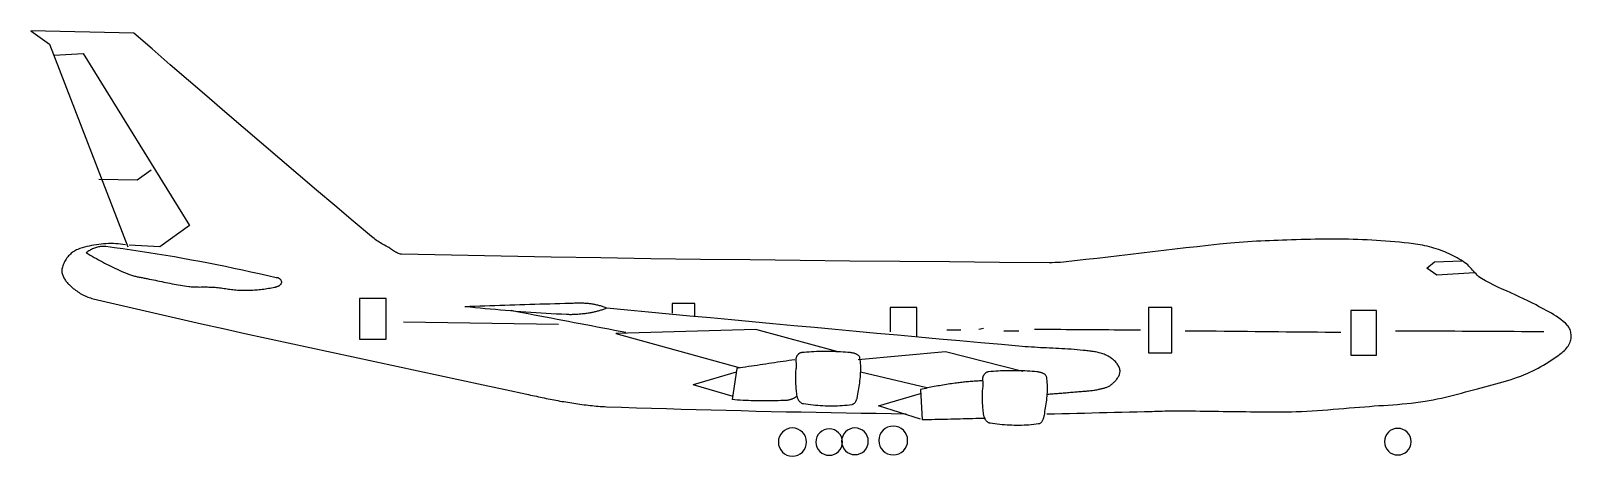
# Model space of a CAD drawing. Header units: millimetres. Extents: x 55820 to 273946, y 267258 to 385604.
# Drawn here: x 119391 to 154897, y 333963 to 343760 of the extents above; entities that cross this region are included whole.
import ezdxf

# ---------------------------------------------------------------- set-up
doc = ezdxf.new("R2010")
doc.units = ezdxf.units.MM

# ---------------------------------------------------------------- blocks, each defined once
blk = doc.blocks.new('A$C197F600B')
at = {"linetype": 'Continuous'}
for p, q in [((65419, 18757), (66256, 19485)), ((66256, 19485), (71012, 19593)), ((71012, 19593), (70148, 18980)), ((68598, 18548), (63698, 10621)), ((64582, 18031), (65419, 18757)), ((70148, 18980), (66544, 9648)), ((69931, 18476), (68598, 18548)), ((63743, 17305), (64582, 18031)), ((62903, 16581), (63743, 17305)), ((62062, 15858), (62903, 16581)), ((61221, 15136), (62062, 15858)), ((60378, 14415), (61221, 15136)), ((59535, 13695), (60378, 14415)), ((58690, 12976), (59535, 13695)), ((57845, 12258), (58690, 12976)), ((65464, 13179), (66112, 12711)), ((56998, 11542), (57845, 12258)), ((66112, 12711), (67878, 12747)), ((56151, 10827), (56998, 11542)), ((55303, 10112), (56151, 10827)), ((8981, 9937), (9195, 9949)), ((9195, 9949), (9409, 9960)), ((9409, 9960), (9622, 9969)), ((9622, 9969), (9836, 9978)), ((9836, 9978), (10050, 9985)), ((10050, 9985), (10264, 9991)), ((10264, 9991), (10483, 9995)), ((10483, 9995), (10702, 9998)), ((10702, 9998), (10921, 10000)), ((10921, 10000), (11140, 9999)), ((11140, 9999), (11359, 9998)), ((11359, 9998), (11578, 9995)), ((11578, 9995), (11797, 9992)), ((11797, 9992), (12016, 9987)), ((12016, 9987), (12235, 9981)), ((12235, 9981), (12453, 9975)), ((12453, 9975), (12672, 9969)), ((12672, 9969), (12891, 9962)), ((12891, 9962), (13110, 9955)), ((13110, 9955), (13310, 9948)), ((13310, 9948), (13510, 9941)), ((55071, 9940), (55131, 9981)), ((55131, 9981), (55189, 10023)), ((55189, 10023), (55247, 10067)), ((55247, 10067), (55303, 10112)), ((63698, 10621), (65067, 9648)), ((5441, 9231), (5535, 9279)), ((5535, 9279), (5631, 9324)), ((5631, 9324), (5727, 9368)), ((5727, 9368), (5824, 9409)), ((5824, 9409), (5922, 9449)), ((5922, 9449), (6021, 9487)), ((6021, 9487), (6120, 9522)), ((6120, 9522), (6222, 9556)), ((6222, 9556), (6325, 9588)), ((6325, 9588), (6429, 9617)), ((6429, 9617), (6533, 9645)), ((6533, 9645), (6638, 9670)), ((6638, 9670), (6743, 9693)), ((6743, 9693), (6849, 9715)), ((6849, 9715), (6955, 9734)), ((6955, 9734), (7062, 9752)), ((7062, 9752), (7169, 9769)), ((7169, 9769), (7275, 9784)), ((7275, 9784), (7382, 9798)), ((7382, 9798), (7489, 9810)), ((7489, 9810), (7702, 9834)), ((7702, 9834), (7915, 9855)), ((7915, 9855), (8128, 9875)), ((8128, 9875), (8341, 9893)), ((8341, 9893), (8554, 9909)), ((8554, 9909), (8768, 9924)), ((8768, 9924), (8981, 9937)), ((13510, 9941), (13710, 9934)), ((13710, 9934), (13909, 9926)), ((13909, 9926), (14109, 9917)), ((14109, 9917), (14309, 9908)), ((14309, 9908), (14509, 9898)), ((14509, 9898), (14708, 9887)), ((14708, 9887), (14908, 9874)), ((14908, 9874), (15107, 9861)), ((15107, 9861), (15306, 9846)), ((15306, 9846), (15505, 9829)), ((15505, 9829), (15704, 9810)), ((15704, 9810), (16218, 9759)), ((16218, 9759), (16731, 9705)), ((16731, 9705), (17244, 9649)), ((17244, 9649), (17757, 9591)), ((17757, 9591), (18269, 9532)), ((18269, 9532), (18782, 9471)), ((18782, 9471), (19294, 9410)), ((19294, 9410), (19807, 9349)), ((19807, 9349), (20319, 9288)), ((20319, 9288), (20832, 9228)), ((49324, 9210), (51620, 9256)), ((51620, 9256), (53916, 9306)), ((53916, 9306), (53966, 9310)), ((53966, 9310), (54015, 9320)), ((54015, 9320), (54063, 9335)), ((54063, 9335), (54110, 9354)), ((54110, 9354), (54156, 9377)), ((54156, 9377), (54202, 9403)), ((54202, 9403), (54246, 9431)), ((54246, 9431), (54291, 9461)), ((54291, 9461), (54335, 9491)), ((54335, 9491), (54378, 9522)), ((54378, 9522), (54422, 9552)), ((54422, 9552), (54466, 9581)), ((54466, 9581), (54510, 9608)), ((54510, 9608), (54573, 9644)), ((54573, 9644), (54636, 9680)), ((54636, 9680), (54699, 9716)), ((54699, 9716), (54762, 9752)), ((54762, 9752), (54825, 9788)), ((54825, 9788), (54887, 9825)), ((54887, 9825), (54949, 9862)), ((54949, 9862), (55010, 9901)), ((55010, 9901), (55071, 9940)), ((64394, 9176), (64788, 9243)), ((64788, 9243), (65182, 9308)), ((65067, 9648), (66472, 9720)), ((65182, 9308), (65577, 9372)), ((65577, 9372), (65972, 9433)), ((65972, 9433), (66367, 9492)), ((66367, 9492), (66762, 9549)), ((66653, 9738), (66762, 9754)), ((66762, 9754), (66872, 9768)), ((66762, 9549), (67158, 9604)), ((66872, 9768), (66983, 9778)), ((66983, 9778), (67094, 9785)), ((67094, 9785), (67206, 9790)), ((67158, 9604), (67553, 9657)), ((67206, 9790), (67317, 9791)), ((67317, 9791), (67429, 9790)), ((67429, 9790), (67541, 9786)), ((67541, 9786), (67653, 9779)), ((67553, 9657), (67600, 9662)), ((67600, 9662), (67648, 9665)), ((67648, 9665), (67695, 9664)), ((67653, 9779), (67765, 9770)), ((67695, 9664), (67743, 9662)), ((67743, 9662), (67791, 9657)), ((67765, 9770), (67877, 9757)), ((67791, 9657), (67839, 9650)), ((67839, 9650), (67886, 9641)), ((67877, 9757), (67988, 9742)), ((67886, 9641), (67934, 9630)), ((67934, 9630), (67981, 9616)), ((67981, 9616), (68028, 9601)), ((67988, 9742), (68099, 9724)), ((68028, 9601), (68074, 9585)), ((68074, 9585), (68120, 9566)), ((68099, 9724), (68209, 9704)), ((68120, 9566), (68165, 9546)), ((68165, 9546), (68209, 9525)), ((68270, 9260), (68177, 9206)), ((68209, 9704), (68318, 9680)), ((68209, 9525), (68253, 9502)), ((68253, 9502), (68295, 9478)), ((68362, 9314), (68270, 9260)), ((68295, 9478), (68337, 9452)), ((68318, 9680), (68427, 9654)), ((68337, 9452), (68377, 9425)), ((68454, 9369), (68362, 9314)), ((68377, 9425), (68416, 9398)), ((68416, 9398), (68454, 9369)), ((68427, 9654), (68534, 9625)), ((68534, 9625), (68641, 9594)), ((68641, 9594), (68746, 9559)), ((68746, 9559), (68850, 9522)), ((68850, 9522), (68903, 9501)), ((68903, 9501), (68954, 9476)), ((68954, 9476), (69004, 9448)), ((69004, 9448), (69052, 9417)), ((69052, 9417), (69099, 9383)), ((69099, 9383), (69144, 9347)), ((69144, 9347), (69188, 9308)), ((69188, 9308), (69230, 9267)), ((69230, 9267), (69271, 9223)), ((4494, 8512), (4547, 8574)), ((4547, 8574), (4601, 8636)), ((4601, 8636), (4655, 8696)), ((4655, 8696), (4711, 8755)), ((4711, 8755), (4769, 8810)), ((4769, 8810), (4830, 8862)), ((4830, 8862), (4895, 8910)), ((4895, 8910), (4983, 8968)), ((4983, 8968), (5072, 9024)), ((6300, 8955), (5039, 8991)), ((5072, 9024), (5163, 9079)), ((5163, 9079), (5254, 9131)), ((5254, 9131), (5347, 9182)), ((5347, 9182), (5441, 9231)), ((6192, 8342), (6661, 8667)), ((6661, 8667), (6300, 8955)), ((20832, 9228), (21344, 9168)), ((21344, 9168), (21857, 9110)), ((21857, 9110), (22370, 9054)), ((22370, 9054), (22500, 9039)), ((22500, 9039), (22630, 9024)), ((22630, 9024), (22760, 9009)), ((22760, 9009), (22890, 8994)), ((22890, 8994), (23020, 8979)), ((23020, 8979), (23151, 8964)), ((23151, 8964), (23281, 8951)), ((23281, 8951), (23411, 8939)), ((23411, 8939), (23542, 8928)), ((23542, 8928), (23672, 8920)), ((23672, 8920), (23802, 8914)), ((23802, 8914), (23933, 8910)), ((23933, 8910), (24064, 8910)), ((24064, 8910), (26360, 8928)), ((26360, 8928), (28657, 8948)), ((28657, 8948), (30953, 8968)), ((30953, 8968), (33249, 8990)), ((33249, 8990), (35546, 9013)), ((35546, 9013), (37842, 9039)), ((37842, 9039), (40139, 9067)), ((40139, 9067), (42435, 9097)), ((42435, 9097), (44731, 9131)), ((44731, 9131), (47027, 9169)), ((47027, 9169), (49324, 9210)), ((60867, 8483), (61257, 8568)), ((61257, 8568), (61648, 8651)), ((61648, 8651), (62039, 8732)), ((62039, 8732), (62430, 8811)), ((62430, 8811), (62823, 8888)), ((62823, 8888), (63215, 8963)), ((63215, 8963), (63608, 9036)), ((63608, 9036), (64001, 9107)), ((64001, 9107), (64394, 9176)), ((66839, 8525), (66741, 8481)), ((66937, 8569), (66839, 8525)), ((67034, 8614), (66937, 8569)), ((67131, 8660), (67034, 8614)), ((67228, 8706), (67131, 8660)), ((67325, 8753), (67228, 8706)), ((67421, 8800), (67325, 8753)), ((67517, 8849), (67421, 8800)), ((67612, 8898), (67517, 8849)), ((67707, 8948), (67612, 8898)), ((67802, 8998), (67707, 8948)), ((67896, 9049), (67802, 8998)), ((67990, 9101), (67896, 9049)), ((68084, 9153), (67990, 9101)), ((68177, 9206), (68084, 9153)), ((69271, 9223), (69309, 9178)), ((69309, 9178), (69346, 9131)), ((69346, 9131), (69380, 9082)), ((69380, 9082), (69413, 9032)), ((69413, 9032), (69443, 8980)), ((69443, 8980), (69470, 8928)), ((69470, 8928), (69496, 8875)), ((69496, 8875), (69519, 8821)), ((69519, 8821), (69539, 8767)), ((69539, 8767), (69556, 8712)), ((69556, 8712), (69571, 8657)), ((69571, 8657), (69579, 8617)), ((69579, 8617), (69583, 8577)), ((69584, 8536), (69581, 8495)), ((69583, 8577), (69584, 8536)), ((3375, 7790), (3569, 7883)), ((3569, 7883), (3761, 7980)), ((3761, 7980), (3951, 8082)), ((3951, 8082), (4138, 8189)), ((4138, 8189), (4205, 8233)), ((4205, 8233), (4268, 8282)), ((4268, 8282), (4328, 8335)), ((4328, 8335), (4385, 8392)), ((4385, 8392), (4440, 8451)), ((4440, 8451), (4494, 8512)), ((4463, 8450), (6192, 8342)), ((59445, 8017), (59446, 8033)), ((59446, 8000), (59445, 8017)), ((59446, 8033), (59450, 8051)), ((59451, 7981), (59446, 8000)), ((59450, 8051), (59455, 8068)), ((59457, 7963), (59451, 7981)), ((59455, 8068), (59463, 8085)), ((59466, 7947), (59457, 7963)), ((59463, 8085), (59473, 8101)), ((59476, 7931), (59466, 7947)), ((59473, 8101), (59484, 8118)), ((59488, 7916), (59476, 7931)), ((59484, 8118), (59497, 8133)), ((59502, 7902), (59488, 7916)), ((59497, 8133), (59511, 8148)), ((59517, 7888), (59502, 7902)), ((59511, 8148), (59526, 8162)), ((59533, 7876), (59517, 7888)), ((59526, 8162), (59542, 8175)), ((59550, 7864), (59533, 7876)), ((59542, 8175), (59559, 8186)), ((59569, 7854), (59550, 7864)), ((59559, 8186), (59576, 8197)), ((59588, 7843), (59569, 7854)), ((59576, 8197), (59594, 8205)), ((59608, 7834), (59588, 7843)), ((59594, 8205), (59612, 8212)), ((59628, 7826), (59608, 7834)), ((59612, 8212), (59630, 8217)), ((59648, 7818), (59628, 7826)), ((59630, 8217), (59648, 8221)), ((59648, 8221), (59665, 8221)), ((59669, 7810), (59648, 7818)), ((59665, 8221), (59682, 8220)), ((59682, 8220), (59699, 8216)), ((59699, 8216), (60087, 8307)), ((60087, 8307), (60477, 8396)), ((60477, 8396), (60867, 8483)), ((63677, 7813), (63619, 7808)), ((63734, 7820), (63677, 7813)), ((63830, 7833), (63734, 7820)), ((63926, 7847), (63830, 7833)), ((64023, 7861), (63926, 7847)), ((64118, 7877), (64023, 7861)), ((64214, 7893), (64118, 7877)), ((64310, 7910), (64214, 7893)), ((64406, 7927), (64310, 7910)), ((64501, 7945), (64406, 7927)), ((64596, 7963), (64501, 7945)), ((64692, 7982), (64596, 7963)), ((64787, 8001), (64692, 7982)), ((64882, 8021), (64787, 8001)), ((64978, 8041), (64882, 8021)), ((65073, 8061), (64978, 8041)), ((65168, 8081), (65073, 8061)), ((65263, 8101), (65168, 8081)), ((65358, 8121), (65263, 8101)), ((65453, 8141), (65358, 8121)), ((65549, 8160), (65453, 8141)), ((65644, 8180), (65549, 8160)), ((65689, 8189), (65644, 8180)), ((65735, 8198), (65689, 8189)), ((65780, 8206), (65735, 8198)), ((65826, 8215), (65780, 8206)), ((65872, 8223), (65826, 8215)), ((65918, 8231), (65872, 8223)), ((65964, 8240), (65918, 8231)), ((66010, 8248), (65964, 8240)), ((66055, 8257), (66010, 8248)), ((66101, 8266), (66055, 8257)), ((66146, 8276), (66101, 8266)), ((66192, 8286), (66146, 8276)), ((66237, 8297), (66192, 8286)), ((66282, 8308), (66237, 8297)), ((66326, 8320), (66282, 8308)), ((66371, 8334), (66326, 8320)), ((66415, 8348), (66371, 8334)), ((66458, 8363), (66415, 8348)), ((66502, 8379), (66458, 8363)), ((66544, 8396), (66502, 8379)), ((66643, 8438), (66544, 8396)), ((66741, 8481), (66643, 8438)), ((69152, 7812), (69103, 7769)), ((69200, 7856), (69152, 7812)), ((69247, 7901), (69200, 7856)), ((69276, 7930), (69247, 7901)), ((69305, 7961), (69276, 7930)), ((69334, 7994), (69305, 7961)), ((69362, 8028), (69334, 7994)), ((69390, 8062), (69362, 8028)), ((69416, 8098), (69390, 8062)), ((69441, 8135), (69416, 8098)), ((69465, 8173), (69441, 8135)), ((69487, 8212), (69465, 8173)), ((69507, 8251), (69487, 8212)), ((69525, 8291), (69507, 8251)), ((69542, 8331), (69525, 8291)), ((69556, 8372), (69542, 8331)), ((69567, 8413), (69556, 8372)), ((69576, 8454), (69567, 8413)), ((69581, 8495), (69576, 8454)), ((1807, 7065), (2000, 7161)), ((2000, 7161), (2195, 7254)), ((2195, 7254), (2391, 7345)), ((2391, 7345), (2588, 7434)), ((2588, 7434), (2785, 7522)), ((2785, 7522), (2982, 7610)), ((2982, 7610), (3179, 7699)), ((3179, 7699), (3375, 7790)), ((54636, 7270), (55861, 7270)), ((54636, 5397), (54636, 7270)), ((55861, 7270), (55861, 5397)), ((59690, 7804), (59669, 7810)), ((59711, 7798), (59690, 7804)), ((59731, 7793), (59711, 7798)), ((59751, 7788), (59731, 7793)), ((59771, 7784), (59751, 7788)), ((59842, 7770), (59771, 7784)), ((59913, 7756), (59842, 7770)), ((59984, 7744), (59913, 7756)), ((60056, 7732), (59984, 7744)), ((60127, 7720), (60056, 7732)), ((60199, 7710), (60127, 7720)), ((60271, 7700), (60199, 7710)), ((60343, 7691), (60271, 7700)), ((60415, 7683), (60343, 7691)), ((60488, 7675), (60415, 7683)), ((60560, 7669), (60488, 7675)), ((60632, 7663), (60560, 7669)), ((60705, 7657), (60632, 7663)), ((60777, 7653), (60705, 7657)), ((60850, 7649), (60777, 7653)), ((60922, 7645), (60850, 7649)), ((60994, 7643), (60922, 7645)), ((61067, 7641), (60994, 7643)), ((61139, 7640), (61067, 7641)), ((61212, 7640), (61139, 7640)), ((61281, 7640), (61212, 7640)), ((61349, 7643), (61281, 7640)), ((61418, 7646), (61349, 7643)), ((61487, 7651), (61418, 7646)), ((61555, 7658), (61487, 7651)), ((61623, 7665), (61555, 7658)), ((61692, 7672), (61623, 7665)), ((61760, 7681), (61692, 7672)), ((61829, 7690), (61760, 7681)), ((61897, 7699), (61829, 7690)), ((61965, 7709), (61897, 7699)), ((62034, 7719), (61965, 7709)), ((62102, 7729), (62034, 7719)), ((62170, 7738), (62102, 7729)), ((62239, 7747), (62170, 7738)), ((62307, 7756), (62239, 7747)), ((62375, 7764), (62307, 7756)), ((62444, 7772), (62375, 7764)), ((62512, 7778), (62444, 7772)), ((62581, 7784), (62512, 7778)), ((62639, 7787), (62581, 7784)), ((62696, 7790), (62639, 7787)), ((62754, 7792), (62696, 7790)), ((62812, 7793), (62754, 7792)), ((62869, 7794), (62812, 7793)), ((62927, 7794), (62869, 7794)), ((62985, 7794), (62927, 7794)), ((63043, 7794), (62985, 7794)), ((63101, 7794), (63043, 7794)), ((63158, 7794), (63101, 7794)), ((63216, 7793), (63158, 7794)), ((63274, 7794), (63216, 7793)), ((63332, 7794), (63274, 7794)), ((63389, 7795), (63332, 7794)), ((63447, 7797), (63389, 7795)), ((63505, 7800), (63447, 7797)), ((63562, 7803), (63505, 7800)), ((63619, 7808), (63562, 7803)), ((68130, 7252), (67135, 7016)), ((68192, 7268), (68130, 7252)), ((68255, 7287), (68192, 7268)), ((68316, 7307), (68255, 7287)), ((68377, 7329), (68316, 7307)), ((68438, 7354), (68377, 7329)), ((68498, 7380), (68438, 7354)), ((68557, 7408), (68498, 7380)), ((68615, 7437), (68557, 7408)), ((68673, 7469), (68615, 7437)), ((68730, 7501), (68673, 7469)), ((68786, 7536), (68730, 7501)), ((68841, 7572), (68786, 7536)), ((68895, 7609), (68841, 7572)), ((68949, 7647), (68895, 7609)), ((69001, 7687), (68949, 7647)), ((69052, 7728), (69001, 7687)), ((69103, 7769), (69052, 7728)), ((577, 6368), (686, 6442)), ((686, 6442), (799, 6513)), ((799, 6513), (913, 6582)), ((913, 6582), (1029, 6648)), ((1029, 6648), (1146, 6713)), ((1146, 6713), (1264, 6776)), ((1264, 6776), (1382, 6839)), ((1382, 6839), (1500, 6901)), ((1500, 6901), (1616, 6964)), ((1616, 6964), (1807, 7065)), ((8967, 6703), (10156, 6703)), ((8967, 4649), (8967, 6703)), ((10156, 6703), (10156, 4649)), ((18407, 6847), (19488, 6847)), ((18407, 4757), (18407, 6847)), ((19488, 6847), (19488, 4757)), ((30171, 5514), (30171, 6847)), ((30171, 6847), (31396, 6847)), ((31396, 6847), (31396, 5730)), ((39671, 6366), (40628, 6456)), ((40404, 6415), (40404, 7027)), ((40404, 7027), (41449, 7027)), ((40628, 6456), (41586, 6546)), ((41449, 7027), (41449, 6595)), ((41586, 6546), (42543, 6637)), ((42543, 6637), (43500, 6728)), ((43500, 6728), (44457, 6820)), ((44457, 6820), (44498, 6836)), ((44457, 6820), (44496, 6804)), ((44496, 6804), (44536, 6789)), ((44498, 6836), (44539, 6851)), ((44536, 6789), (44575, 6775)), ((44539, 6851), (44580, 6865)), ((44575, 6775), (44615, 6760)), ((44580, 6865), (44622, 6879)), ((44615, 6760), (44655, 6747)), ((44622, 6879), (44663, 6893)), ((44655, 6747), (44695, 6733)), ((44663, 6893), (44705, 6905)), ((44695, 6733), (44735, 6721)), ((44705, 6905), (44747, 6918)), ((44735, 6721), (44775, 6708)), ((44747, 6918), (44789, 6930)), ((44775, 6708), (44816, 6696)), ((44789, 6930), (44831, 6941)), ((44816, 6696), (44856, 6685)), ((44831, 6941), (44874, 6952)), ((44856, 6685), (44897, 6674)), ((44874, 6952), (44916, 6962)), ((44897, 6674), (44938, 6663)), ((44916, 6962), (44959, 6971)), ((44938, 6663), (44979, 6653)), ((44959, 6971), (45002, 6980)), ((44979, 6653), (45020, 6643)), ((45002, 6980), (45045, 6989)), ((45020, 6643), (45061, 6634)), ((45045, 6989), (45088, 6996)), ((45061, 6634), (45102, 6625)), ((45088, 6996), (45131, 7004)), ((45102, 6625), (45144, 6617)), ((45131, 7004), (45174, 7010)), ((45144, 6617), (45185, 6609)), ((45174, 7010), (45217, 7017)), ((45185, 6609), (45227, 6602)), ((45217, 7017), (45261, 7022)), ((45227, 6602), (45268, 6595)), ((45261, 7022), (45304, 7027)), ((45268, 6595), (45320, 6587)), ((45304, 7027), (45358, 7032)), ((45320, 6587), (45372, 6579)), ((45358, 7032), (45412, 7037)), ((45372, 6579), (45424, 6571)), ((45412, 7037), (45466, 7040)), ((45424, 6571), (45476, 6564)), ((45466, 7040), (45519, 7043)), ((45476, 6564), (45528, 6558)), ((45519, 7043), (45573, 7045)), ((45528, 6558), (45580, 6551)), ((45573, 7045), (45627, 7046)), ((45580, 6551), (45632, 6546)), ((45627, 7046), (45682, 7046)), ((45632, 6546), (45684, 6540)), ((45682, 7046), (45736, 7046)), ((45684, 6540), (45737, 6536)), ((45736, 7046), (45790, 7046)), ((45737, 6536), (45789, 6531)), ((45789, 6531), (45841, 6528)), ((45790, 7046), (45844, 7045)), ((45841, 6528), (45894, 6525)), ((45844, 7045), (45898, 7044)), ((45894, 6525), (45946, 6522)), ((45898, 7044), (45952, 7042)), ((45946, 6522), (45999, 6520)), ((45952, 7042), (46006, 7040)), ((45999, 6520), (46051, 6519)), ((46006, 7040), (46060, 7038)), ((46051, 6519), (46103, 6518)), ((46060, 7038), (46115, 7036)), ((46103, 6518), (46156, 6518)), ((46115, 7036), (46169, 7034)), ((46156, 6518), (46208, 6519)), ((46169, 7034), (46223, 7032)), ((46208, 6519), (46261, 6520)), ((46223, 7032), (46277, 7030)), ((46261, 6520), (46313, 6523)), ((46277, 7030), (46331, 7029)), ((46313, 6523), (46548, 6535)), ((46331, 7029), (46385, 7027)), ((46385, 7027), (46616, 7021)), ((46548, 6535), (46782, 6548)), ((46616, 7021), (46846, 7015)), ((46782, 6548), (47017, 6561)), ((46846, 7015), (47077, 7009)), ((47017, 6561), (47251, 6575)), ((47017, 6350), (47282, 6400)), ((47077, 7009), (47308, 7003)), ((47251, 6575), (47486, 6589)), ((47282, 6400), (47547, 6451)), ((47308, 7003), (47538, 6996)), ((47486, 6589), (47720, 6605)), ((47538, 6996), (47769, 6990)), ((47547, 6451), (47812, 6501)), ((47720, 6605), (47954, 6621)), ((47769, 6990), (47999, 6983)), ((47812, 6501), (48077, 6551)), ((47954, 6621), (48189, 6637)), ((47999, 6983), (48230, 6976)), ((48077, 6551), (48342, 6602)), ((48189, 6637), (48423, 6654)), ((48230, 6976), (48461, 6969)), ((48342, 6602), (48606, 6652)), ((48423, 6654), (48657, 6672)), ((48461, 6969), (48691, 6962)), ((48606, 6652), (48871, 6703)), ((48657, 6672), (48892, 6690)), ((48691, 6962), (48922, 6955)), ((48892, 6690), (49126, 6709)), ((48922, 6955), (49152, 6947)), ((49126, 6709), (49360, 6729)), ((49152, 6947), (49383, 6940)), ((49360, 6729), (49594, 6749)), ((49383, 6940), (49614, 6932)), ((49594, 6749), (49828, 6770)), ((49614, 6932), (49844, 6924)), ((49828, 6770), (50062, 6791)), ((49844, 6924), (50075, 6916)), ((50062, 6791), (50296, 6813)), ((50075, 6916), (50305, 6908)), ((50296, 6813), (50530, 6836)), ((50305, 6908), (50536, 6900)), ((50530, 6836), (50763, 6859)), ((50536, 6900), (50766, 6891)), ((50763, 6859), (50997, 6883)), ((50766, 6891), (50997, 6883)), ((65142, 6553), (64145, 6326)), ((66139, 6783), (65142, 6553)), ((67135, 7016), (66139, 6783)), ((9, 5659), (20, 5718)), ((20, 5718), (35, 5776)), ((35, 5776), (54, 5832)), ((54, 5832), (78, 5886)), ((78, 5886), (106, 5937)), ((106, 5937), (138, 5984)), ((138, 5984), (175, 6027)), ((175, 6027), (269, 6120)), ((269, 6120), (368, 6207)), ((368, 6207), (470, 6290)), ((470, 6290), (577, 6368)), ((1256, 5730), (1598, 5732)), ((1598, 5732), (1941, 5734)), ((1941, 5734), (2283, 5735)), ((2283, 5735), (2625, 5737)), ((2625, 5737), (2967, 5739)), ((2967, 5739), (3310, 5741)), ((3310, 5741), (3652, 5743)), ((3652, 5743), (3994, 5744)), ((3994, 5744), (4337, 5746)), ((4337, 5746), (4679, 5748)), ((4679, 5748), (5021, 5750)), ((5021, 5750), (5363, 5752)), ((5363, 5752), (5706, 5753)), ((5706, 5753), (6048, 5755)), ((6048, 5755), (6390, 5757)), ((6390, 5757), (6733, 5759)), ((6733, 5759), (7075, 5761)), ((7075, 5761), (7417, 5762)), ((7417, 5762), (7760, 5764)), ((7760, 5764), (8102, 5766)), ((10624, 5694), (10983, 5698)), ((10983, 5698), (11341, 5701)), ((11341, 5701), (11700, 5705)), ((11700, 5705), (12058, 5708)), ((12058, 5708), (12417, 5712)), ((12417, 5712), (12775, 5716)), ((12775, 5716), (13134, 5719)), ((13134, 5719), (13492, 5723)), ((13492, 5723), (13851, 5726)), ((13851, 5726), (14209, 5730)), ((14209, 5730), (14568, 5734)), ((14568, 5734), (14926, 5737)), ((14926, 5737), (15285, 5741)), ((15285, 5741), (15643, 5744)), ((15643, 5744), (16002, 5748)), ((16002, 5748), (16360, 5752)), ((16360, 5752), (16719, 5755)), ((16719, 5755), (17077, 5759)), ((17077, 5759), (17436, 5762)), ((17436, 5762), (17794, 5766)), ((19848, 5802), (20093, 5804)), ((20093, 5804), (20338, 5806)), ((20338, 5806), (20583, 5807)), ((20583, 5807), (20828, 5809)), ((20828, 5809), (21073, 5811)), ((21073, 5811), (21318, 5813)), ((21318, 5813), (21563, 5815)), ((21563, 5815), (21808, 5816)), ((21808, 5816), (22053, 5818)), ((22053, 5818), (22298, 5820)), ((22298, 5820), (22543, 5822)), ((22543, 5822), (22788, 5824)), ((22788, 5824), (23033, 5825)), ((23033, 5825), (23278, 5827)), ((23278, 5827), (23523, 5829)), ((23523, 5829), (23768, 5831)), ((23768, 5831), (24013, 5833)), ((24013, 5833), (24258, 5834)), ((24258, 5834), (24503, 5836)), ((24503, 5836), (24748, 5838)), ((25469, 5766), (26154, 5766)), ((27090, 5874), (27307, 5838)), ((28135, 5802), (28784, 5802)), ((32011, 5657), (32969, 5744)), ((32969, 5744), (33926, 5832)), ((33846, 4820), (37593, 5829)), ((33926, 5832), (34884, 5920)), ((34884, 5920), (35841, 6009)), ((35841, 6009), (36799, 6097)), ((36799, 6097), (37756, 6186)), ((37593, 5829), (44043, 5649)), ((37756, 6186), (38714, 6276)), ((38714, 6276), (39671, 6366)), ((43575, 5694), (43839, 5744)), ((43839, 5744), (44104, 5795)), ((44104, 5795), (44369, 5845)), ((44369, 5845), (44634, 5896)), ((44634, 5896), (44899, 5946)), ((44899, 5946), (45164, 5997)), ((45164, 5997), (45428, 6047)), ((45428, 6047), (45693, 6097)), ((45693, 6097), (45958, 6148)), ((45958, 6148), (46223, 6198)), ((46223, 6198), (46488, 6249)), ((46488, 6249), (46753, 6299)), ((46691, 6072), (53825, 6180)), ((46753, 6299), (47017, 6350)), ((62149, 5878), (61150, 5658)), ((63147, 6101), (62149, 5878)), ((64145, 6326), (63147, 6101)), ((0, 5539), (2, 5599)), ((2, 5479), (0, 5539)), ((2, 5599), (9, 5659)), ((7, 5420), (2, 5479)), ((17, 5362), (7, 5420)), ((31, 5307), (17, 5362)), ((52, 5245), (31, 5307)), ((78, 5186), (52, 5245)), ((108, 5129), (78, 5186)), ((143, 5073), (108, 5129)), ((181, 5020), (143, 5073)), ((223, 4968), (181, 5020)), ((23760, 4965), (23901, 4972)), ((23901, 4972), (24042, 4978)), ((24042, 4978), (24182, 4985)), ((24182, 4985), (24323, 4991)), ((24323, 4991), (24464, 4998)), ((24464, 4998), (24604, 5006)), ((24604, 5006), (24745, 5014)), ((24745, 5014), (24886, 5022)), ((24886, 5022), (25026, 5032)), ((25026, 5032), (25166, 5043)), ((25166, 5043), (25307, 5054)), ((25307, 5054), (26265, 5139)), ((26265, 5139), (27222, 5225)), ((27222, 5225), (28180, 5310)), ((28180, 5310), (29138, 5397)), ((29138, 5397), (30096, 5483)), ((30096, 5483), (31053, 5570)), ((31053, 5570), (32011, 5657)), ((44043, 5649), (38314, 4064)), ((55861, 5397), (54636, 5397)), ((58151, 5005), (57151, 4790)), ((59151, 5221), (58151, 5005)), ((60151, 5439), (59151, 5221)), ((61150, 5658), (60151, 5439)), ((268, 4918), (223, 4968)), ((315, 4871), (268, 4918)), ((364, 4825), (315, 4871)), ((415, 4780), (364, 4825)), ((466, 4738), (415, 4780)), ((519, 4697), (466, 4738)), ((571, 4658), (519, 4697)), ((685, 4576), (571, 4658)), ((801, 4496), (685, 4576)), ((918, 4418), (801, 4496)), ((1036, 4342), (918, 4418)), ((1156, 4268), (1036, 4342)), ((1277, 4196), (1156, 4268)), ((10156, 4649), (8967, 4649)), ((19488, 4757), (18407, 4757)), ((20925, 4250), (20953, 4286)), ((20953, 4286), (20982, 4320)), ((20982, 4320), (21013, 4354)), ((21013, 4354), (21046, 4386)), ((21046, 4386), (21080, 4417)), ((21080, 4417), (21115, 4447)), ((21115, 4447), (21151, 4476)), ((21151, 4476), (21188, 4503)), ((21188, 4503), (21226, 4530)), ((21226, 4530), (21264, 4555)), ((21264, 4555), (21302, 4579)), ((21302, 4579), (21341, 4601)), ((21341, 4601), (21379, 4622)), ((21379, 4622), (21430, 4648)), ((21430, 4648), (21482, 4671)), ((21482, 4671), (21535, 4693)), ((21535, 4693), (21589, 4713)), ((21589, 4713), (21643, 4731)), ((21643, 4731), (21698, 4748)), ((21698, 4748), (21753, 4763)), ((21753, 4763), (21809, 4776)), ((21809, 4776), (21865, 4789)), ((21865, 4789), (21922, 4800)), ((21922, 4800), (21979, 4810)), ((21979, 4810), (22036, 4819)), ((22036, 4819), (22094, 4827)), ((22094, 4827), (22151, 4835)), ((22151, 4835), (22209, 4842)), ((22209, 4842), (22267, 4849)), ((22267, 4849), (22324, 4856)), ((22324, 4856), (22382, 4862)), ((22382, 4862), (22439, 4868)), ((22439, 4868), (22496, 4874)), ((22496, 4874), (22636, 4889)), ((22636, 4889), (22777, 4902)), ((22777, 4902), (22917, 4914)), ((22917, 4914), (23057, 4924)), ((23057, 4924), (23198, 4934)), ((23198, 4934), (23338, 4943)), ((23338, 4943), (23479, 4951)), ((23479, 4951), (23619, 4958)), ((23619, 4958), (23760, 4965)), ((25271, 3901), (28838, 4802)), ((28838, 4802), (32873, 4442)), ((32772, 4269), (32767, 4181)), ((32779, 4357), (32772, 4269)), ((32789, 4444), (32779, 4357)), ((32801, 4532), (32789, 4444)), ((32807, 4556), (32801, 4532)), ((32815, 4579), (32807, 4556)), ((32827, 4600), (32815, 4579)), ((32840, 4620), (32827, 4600)), ((32857, 4639), (32840, 4620)), ((32875, 4656), (32857, 4639)), ((32895, 4672), (32875, 4656)), ((32917, 4687), (32895, 4672)), ((32940, 4701), (32917, 4687)), ((32965, 4714), (32940, 4701)), ((32991, 4726), (32965, 4714)), ((33017, 4736), (32991, 4726)), ((33044, 4745), (33017, 4736)), ((33072, 4754), (33044, 4745)), ((33100, 4761), (33072, 4754)), ((33127, 4768), (33100, 4761)), ((33155, 4773), (33127, 4768)), ((33182, 4778), (33155, 4773)), ((33208, 4781), (33182, 4778)), ((33234, 4784), (33208, 4781)), ((33345, 4794), (33234, 4784)), ((33456, 4803), (33345, 4794)), ((33568, 4811), (33456, 4803)), ((33680, 4818), (33568, 4811)), ((33791, 4824), (33680, 4818)), ((33903, 4829), (33791, 4824)), ((34015, 4833), (33903, 4829)), ((34127, 4836), (34015, 4833)), ((34239, 4838), (34127, 4836)), ((34351, 4839), (34239, 4838)), ((34463, 4838), (34351, 4839)), ((34575, 4837), (34463, 4838)), ((34687, 4834), (34575, 4837)), ((34798, 4831), (34687, 4834)), ((34910, 4826), (34798, 4831)), ((35022, 4820), (34910, 4826)), ((35134, 4813), (35022, 4820)), ((35245, 4804), (35134, 4813)), ((35356, 4795), (35245, 4804)), ((35468, 4784), (35356, 4795)), ((35485, 4782), (35468, 4784)), ((35503, 4777), (35485, 4782)), ((35520, 4772), (35503, 4777)), ((35537, 4764), (35520, 4772)), ((35553, 4756), (35537, 4764)), ((35569, 4746), (35553, 4756)), ((35585, 4735), (35569, 4746)), ((35600, 4723), (35585, 4735)), ((35614, 4711), (35600, 4723)), ((35628, 4697), (35614, 4711)), ((35641, 4682), (35628, 4697)), ((35653, 4667), (35641, 4682)), ((35665, 4651), (35653, 4667)), ((35676, 4635), (35665, 4651)), ((35685, 4618), (35676, 4635)), ((35694, 4601), (35685, 4618)), ((35702, 4584), (35694, 4601)), ((35709, 4567), (35702, 4584)), ((35715, 4549), (35709, 4567)), ((35711, 4240), (35713, 4262)), ((35713, 4262), (35716, 4284)), ((35720, 4532), (35715, 4549)), ((35716, 4284), (35718, 4305)), ((35718, 4305), (35721, 4325)), ((35725, 4508), (35720, 4532)), ((35721, 4325), (35724, 4344)), ((35724, 4344), (35726, 4364)), ((35728, 4485), (35725, 4508)), ((35726, 4364), (35729, 4383)), ((35731, 4463), (35728, 4485)), ((35729, 4383), (35730, 4402)), ((35730, 4402), (35731, 4422)), ((35731, 4442), (35731, 4463)), ((35731, 4422), (35731, 4442)), ((35792, 4442), (35925, 4422)), ((35925, 4422), (36058, 4402)), ((36058, 4402), (36192, 4382)), ((36192, 4382), (36325, 4363)), ((36325, 4363), (36458, 4343)), ((36458, 4343), (36592, 4323)), ((36592, 4323), (36725, 4303)), ((36725, 4303), (36858, 4283)), ((36858, 4283), (36992, 4263)), ((36992, 4263), (37125, 4244)), ((55151, 4362), (54151, 4148)), ((56151, 4576), (55151, 4362)), ((57151, 4790), (56151, 4576)), ((1399, 4126), (1277, 4196)), ((1522, 4058), (1399, 4126)), ((1647, 3993), (1522, 4058)), ((1773, 3930), (1647, 3993)), ((1900, 3870), (1773, 3930)), ((2028, 3812), (1900, 3870)), ((2157, 3757), (2028, 3812)), ((2318, 3693), (2157, 3757)), ((2481, 3633), (2318, 3693)), ((2644, 3576), (2481, 3633)), ((2809, 3522), (2644, 3576)), ((20798, 3900), (20799, 3937)), ((20801, 3864), (20798, 3900)), ((20799, 3937), (20803, 3973)), ((20807, 3828), (20801, 3864)), ((20803, 3973), (20812, 4016)), ((20816, 3792), (20807, 3828)), ((20812, 4016), (20824, 4057)), ((20828, 3757), (20816, 3792)), ((20824, 4057), (20839, 4098)), ((20842, 3722), (20828, 3757)), ((20839, 4098), (20857, 4137)), ((20859, 3687), (20842, 3722)), ((20857, 4137), (20877, 4176)), ((20878, 3653), (20859, 3687)), ((20877, 4176), (20900, 4214)), ((20899, 3619), (20878, 3653)), ((20921, 3586), (20899, 3619)), ((20900, 4214), (20925, 4250)), ((20945, 3554), (20921, 3586)), ((20970, 3522), (20945, 3554)), ((24181, 3559), (24172, 3471)), ((24194, 3646), (24181, 3559)), ((24199, 3670), (24194, 3646)), ((24208, 3693), (24199, 3670)), ((24219, 3714), (24208, 3693)), ((24233, 3734), (24219, 3714)), ((24249, 3753), (24233, 3734)), ((24268, 3771), (24249, 3753)), ((24288, 3787), (24268, 3771)), ((24310, 3802), (24288, 3787)), ((24333, 3816), (24310, 3802)), ((24358, 3828), (24333, 3816)), ((24383, 3840), (24358, 3828)), ((24410, 3850), (24383, 3840)), ((24437, 3860), (24410, 3850)), ((24465, 3868), (24437, 3860)), ((24492, 3876), (24465, 3868)), ((24520, 3882), (24492, 3876)), ((24548, 3888), (24520, 3882)), ((24575, 3892), (24548, 3888)), ((24601, 3896), (24575, 3892)), ((24626, 3899), (24601, 3896)), ((24738, 3909), (24626, 3899)), ((24849, 3918), (24738, 3909)), ((24961, 3926), (24849, 3918)), ((25072, 3933), (24961, 3926)), ((25184, 3939), (25072, 3933)), ((25296, 3944), (25184, 3939)), ((25408, 3948), (25296, 3944)), ((25520, 3951), (25408, 3948)), ((25631, 3952), (25520, 3951)), ((25743, 3953), (25631, 3952)), ((25855, 3953), (25743, 3953)), ((25967, 3951), (25855, 3953)), ((26079, 3949), (25967, 3951)), ((26191, 3945), (26079, 3949)), ((26303, 3940), (26191, 3945)), ((26415, 3934), (26303, 3940)), ((26526, 3927), (26415, 3934)), ((26638, 3919), (26526, 3927)), ((26749, 3909), (26638, 3919)), ((26860, 3899), (26749, 3909)), ((26878, 3896), (26860, 3899)), ((26895, 3892), (26878, 3896)), ((26912, 3886), (26895, 3892)), ((26929, 3879), (26912, 3886)), ((26946, 3870), (26929, 3879)), ((26962, 3861), (26946, 3870)), ((26977, 3850), (26962, 3861)), ((26992, 3838), (26977, 3850)), ((27007, 3825), (26992, 3838)), ((27020, 3811), (27007, 3825)), ((27033, 3797), (27020, 3811)), ((27046, 3782), (27033, 3797)), ((27057, 3766), (27046, 3782)), ((27068, 3750), (27057, 3766)), ((27078, 3733), (27068, 3750)), ((27087, 3716), (27078, 3733)), ((27095, 3699), (27087, 3716)), ((27102, 3681), (27095, 3699)), ((27108, 3664), (27102, 3681)), ((27112, 3646), (27108, 3664)), ((27118, 3622), (27112, 3646)), ((27121, 3599), (27118, 3622)), ((27123, 3578), (27121, 3599)), ((27124, 3557), (27123, 3578)), ((27124, 3537), (27124, 3557)), ((29703, 3145), (32765, 3865)), ((32767, 4181), (32765, 4092)), ((32765, 4092), (32765, 4004)), ((32765, 4004), (32767, 3915)), ((32767, 3915), (32771, 3826)), ((32771, 3826), (32777, 3738)), ((32777, 3738), (32784, 3649)), ((32784, 3649), (32793, 3560)), ((32793, 3560), (32802, 3471)), ((35710, 4216), (35711, 4240)), ((35710, 4191), (35710, 4216)), ((35710, 4164), (35710, 4191)), ((35712, 4136), (35710, 4164)), ((35715, 4105), (35712, 4136)), ((35720, 4073), (35715, 4105)), ((35727, 4023), (35720, 4073)), ((35733, 3970), (35727, 4023)), ((35738, 3913), (35733, 3970)), ((35742, 3854), (35738, 3913)), ((35745, 3792), (35742, 3854)), ((35747, 3728), (35745, 3792)), ((35748, 3662), (35747, 3728)), ((35747, 3526), (35748, 3594)), ((35748, 3594), (35748, 3662)), ((37125, 4244), (37258, 4224)), ((37258, 4224), (37392, 4204)), ((37392, 4204), (37525, 4184)), ((37525, 4184), (37658, 4164)), ((37658, 4164), (37792, 4145)), ((37792, 4145), (37925, 4125)), ((37925, 4125), (38058, 4105)), ((38058, 4105), (38192, 4085)), ((38192, 4085), (38325, 4065)), ((38325, 4065), (38458, 4046)), ((38458, 4046), (38674, 2604)), ((38494, 3865), (40476, 3289)), ((52150, 3720), (51150, 3506)), ((53150, 3934), (52150, 3720)), ((54151, 4148), (53150, 3934)), ((2975, 3471), (2809, 3522)), ((3142, 3422), (2975, 3471)), ((3310, 3375), (3142, 3422)), ((3478, 3329), (3310, 3375)), ((3646, 3285), (3478, 3329)), ((3814, 3241), (3646, 3285)), ((3982, 3197), (3814, 3241)), ((4151, 3153), (3982, 3197)), ((4319, 3109), (4151, 3153)), ((4503, 3059), (4319, 3109)), ((4687, 3009), (4503, 3059)), ((4872, 2959), (4687, 3009)), ((5057, 2910), (4872, 2959)), ((5241, 2861), (5057, 2910)), ((5426, 2813), (5241, 2861)), ((20996, 3491), (20970, 3522)), ((21023, 3461), (20996, 3491)), ((21051, 3432), (21023, 3461)), ((21079, 3404), (21051, 3432)), ((21107, 3376), (21079, 3404)), ((21135, 3350), (21107, 3376)), ((21163, 3325), (21135, 3350)), ((21190, 3302), (21163, 3325)), ((21217, 3282), (21190, 3302)), ((21246, 3262), (21217, 3282)), ((21275, 3244), (21246, 3262)), ((21306, 3227), (21275, 3244)), ((21337, 3212), (21306, 3227)), ((21369, 3197), (21337, 3212)), ((21401, 3184), (21369, 3197)), ((21434, 3171), (21401, 3184)), ((21467, 3159), (21434, 3171)), ((21501, 3148), (21467, 3159)), ((21535, 3138), (21501, 3148)), ((21570, 3129), (21535, 3138)), ((21604, 3120), (21570, 3129)), ((21639, 3111), (21604, 3120)), ((21674, 3103), (21639, 3111)), ((21709, 3095), (21674, 3103)), ((21743, 3088), (21709, 3095)), ((21778, 3080), (21743, 3088)), ((21812, 3073), (21778, 3080)), ((21861, 3062), (21812, 3073)), ((21911, 3053), (21861, 3062)), ((21961, 3045), (21911, 3053)), ((22011, 3037), (21961, 3045)), ((22061, 3030), (22011, 3037)), ((22112, 3024), (22061, 3030)), ((22162, 3018), (22112, 3024)), ((22213, 3013), (22162, 3018)), ((22263, 3008), (22213, 3013)), ((22314, 3003), (22263, 3008)), ((22364, 2999), (22314, 3003)), ((22415, 2995), (22364, 2999)), ((22466, 2992), (22415, 2995)), ((22517, 2988), (22466, 2992)), ((22567, 2984), (22517, 2988)), ((22618, 2981), (22567, 2984)), ((22669, 2977), (22618, 2981)), ((22719, 2973), (22669, 2977)), ((22770, 2969), (22719, 2973)), ((22821, 2965), (22770, 2969)), ((22887, 2958), (22821, 2965)), ((22954, 2952), (22887, 2958)), ((23020, 2946), (22954, 2952)), ((23087, 2941), (23020, 2946)), ((23154, 2935), (23087, 2941)), ((23220, 2929), (23154, 2935)), ((23287, 2923), (23220, 2929)), ((23354, 2918), (23287, 2923)), ((23420, 2912), (23354, 2918)), ((23487, 2907), (23420, 2912)), ((23554, 2901), (23487, 2907)), ((23620, 2896), (23554, 2901)), ((23687, 2891), (23620, 2896)), ((23754, 2886), (23687, 2891)), ((23820, 2881), (23754, 2886)), ((23887, 2876), (23820, 2881)), ((23954, 2871), (23887, 2876)), ((24020, 2866), (23954, 2871)), ((24087, 2861), (24020, 2866)), ((24154, 2856), (24087, 2861)), ((24160, 3295), (24158, 3207)), ((24158, 3207), (24158, 3118)), ((24158, 3118), (24160, 3030)), ((24165, 3383), (24160, 3295)), ((24160, 3030), (24164, 2941)), ((24164, 2941), (24169, 2852)), ((24172, 3471), (24165, 3383)), ((24169, 2852), (24177, 2763)), ((27102, 3305), (27103, 3331)), ((27103, 3279), (27102, 3305)), ((27103, 3331), (27104, 3354)), ((27105, 3250), (27103, 3279)), ((27104, 3354), (27106, 3377)), ((27108, 3220), (27105, 3250)), ((27106, 3377), (27108, 3398)), ((27108, 3398), (27111, 3419)), ((27112, 3187), (27108, 3220)), ((27111, 3419), (27114, 3439)), ((27120, 3137), (27112, 3187)), ((27114, 3439), (27116, 3459)), ((27116, 3459), (27119, 3478)), ((27119, 3478), (27121, 3497)), ((27126, 3084), (27120, 3137)), ((27121, 3497), (27123, 3517)), ((27123, 3517), (27124, 3537)), ((27131, 3028), (27126, 3084)), ((27135, 2968), (27131, 3028)), ((27137, 2907), (27135, 2968)), ((27139, 2843), (27137, 2907)), ((27140, 2777), (27139, 2843)), ((27144, 3469), (27208, 3467)), ((27208, 3467), (27271, 3464)), ((27271, 3464), (27334, 3461)), ((27334, 3461), (27397, 3458)), ((27397, 3458), (27461, 3454)), ((27461, 3454), (27524, 3451)), ((27524, 3451), (27587, 3446)), ((27587, 3446), (27650, 3442)), ((27650, 3442), (27713, 3437)), ((27713, 3437), (27776, 3432)), ((27776, 3432), (27839, 3426)), ((27839, 3426), (27902, 3420)), ((27902, 3420), (27965, 3414)), ((27965, 3414), (28028, 3407)), ((28028, 3407), (28091, 3400)), ((28091, 3400), (28154, 3393)), ((28154, 3393), (28217, 3386)), ((28217, 3386), (28280, 3378)), ((28280, 3378), (28343, 3369)), ((28343, 3369), (28405, 3361)), ((28405, 3361), (28485, 3350)), ((28485, 3350), (28565, 3338)), ((28565, 3338), (28645, 3326)), ((28645, 3326), (28724, 3314)), ((28724, 3314), (28804, 3301)), ((28804, 3301), (28883, 3288)), ((28883, 3288), (28963, 3275)), ((28963, 3275), (29042, 3261)), ((29042, 3261), (29122, 3247)), ((29122, 3247), (29201, 3233)), ((29201, 3233), (29280, 3219)), ((29280, 3219), (29360, 3204)), ((29360, 3204), (29439, 3188)), ((29439, 3188), (29518, 3173)), ((29518, 3173), (29597, 3157)), ((29597, 3157), (29676, 3141)), ((29676, 3141), (29755, 3124)), ((29755, 3124), (29833, 3107)), ((29833, 3107), (29912, 3090)), ((29912, 3090), (29991, 3073)), ((29991, 3073), (29919, 1667)), ((31937, 2316), (29991, 2893)), ((32802, 3471), (32814, 3383)), ((32814, 3383), (32826, 3294)), ((32826, 3294), (32838, 3206)), ((32838, 3206), (32852, 3117)), ((32852, 3117), (32866, 3029)), ((32866, 3029), (32880, 2941)), ((32880, 2941), (32895, 2854)), ((32895, 2854), (32909, 2766)), ((35693, 2830), (35702, 2895)), ((35702, 2895), (35710, 2963)), ((35710, 2963), (35717, 3031)), ((35717, 3031), (35724, 3101)), ((35724, 3101), (35730, 3171)), ((35730, 3171), (35735, 3242)), ((35735, 3242), (35739, 3314)), ((35739, 3314), (35743, 3385)), ((35743, 3385), (35745, 3456)), ((35745, 3456), (35747, 3526)), ((38638, 2748), (40476, 3289)), ((48151, 2856), (48061, 2837)), ((49150, 3074), (48151, 2856)), ((50150, 3290), (49150, 3074)), ((51150, 3506), (50150, 3290)), ((5612, 2766), (5426, 2813)), ((5797, 2721), (5612, 2766)), ((5983, 2678), (5797, 2721)), ((6170, 2637), (5983, 2678)), ((6357, 2599), (6170, 2637)), ((6544, 2564), (6357, 2599)), ((6733, 2532), (6544, 2564)), ((6945, 2500), (6733, 2532)), ((7157, 2472), (6945, 2500)), ((7370, 2447), (7157, 2472)), ((7583, 2425), (7370, 2447)), ((7796, 2405), (7583, 2425)), ((8010, 2387), (7796, 2405)), ((8224, 2371), (8010, 2387)), ((8438, 2356), (8224, 2371)), ((8652, 2341), (8438, 2356)), ((8866, 2327), (8652, 2341)), ((9080, 2312), (8866, 2327)), ((9293, 2296), (9080, 2312)), ((9507, 2280), (9293, 2296)), ((9751, 2260), (9507, 2280)), ((9995, 2240), (9751, 2260)), ((10238, 2220), (9995, 2240)), ((10482, 2200), (10238, 2220)), ((10726, 2180), (10482, 2200)), ((10970, 2160), (10726, 2180)), ((11213, 2141), (10970, 2160)), ((11457, 2124), (11213, 2141)), ((24177, 2763), (24185, 2675)), ((24185, 2675), (24195, 2586)), ((24195, 2586), (24206, 2497)), ((24206, 2497), (24218, 2409)), ((24218, 2409), (24231, 2320)), ((24231, 2320), (24245, 2232)), ((24245, 2232), (24259, 2144)), ((24259, 2144), (24273, 2056)), ((27103, 2077), (27110, 2146)), ((27110, 2146), (27116, 2215)), ((27116, 2215), (27122, 2286)), ((27122, 2286), (27127, 2357)), ((27127, 2357), (27132, 2428)), ((27132, 2428), (27135, 2499)), ((27135, 2499), (27138, 2570)), ((27138, 2570), (27140, 2640)), ((27140, 2709), (27140, 2777)), ((27140, 2640), (27140, 2709)), ((29991, 1703), (31937, 2316)), ((32909, 2766), (32914, 2743)), ((32914, 2743), (32918, 2718)), ((32918, 2718), (32924, 2693)), ((32924, 2693), (32931, 2668)), ((32931, 2668), (32938, 2642)), ((32938, 2642), (32946, 2617)), ((32946, 2617), (32955, 2592)), ((32955, 2592), (32965, 2567)), ((32965, 2567), (32975, 2542)), ((32975, 2542), (32987, 2519)), ((32987, 2519), (33000, 2496)), ((33000, 2496), (33013, 2475)), ((33013, 2475), (33028, 2455)), ((33028, 2455), (33044, 2436)), ((33044, 2436), (33060, 2420)), ((33060, 2420), (33078, 2405)), ((33078, 2405), (33097, 2393)), ((33097, 2393), (33118, 2382)), ((33118, 2382), (33139, 2375)), ((33139, 2375), (33162, 2370)), ((33162, 2370), (33272, 2355)), ((33272, 2355), (33383, 2342)), ((33383, 2342), (33495, 2331)), ((33495, 2331), (33606, 2322)), ((33606, 2322), (33718, 2314)), ((33718, 2314), (33830, 2309)), ((33830, 2309), (33942, 2305)), ((33942, 2305), (34054, 2303)), ((34054, 2303), (34167, 2303)), ((34167, 2303), (34279, 2305)), ((34279, 2305), (34391, 2308)), ((34391, 2308), (34504, 2313)), ((34504, 2313), (34616, 2319)), ((34616, 2319), (34728, 2327)), ((34728, 2327), (34840, 2337)), ((34840, 2337), (34951, 2348)), ((34951, 2348), (35063, 2360)), ((35063, 2360), (35174, 2374)), ((35174, 2374), (35285, 2389)), ((35285, 2389), (35396, 2406)), ((35396, 2406), (35418, 2411)), ((35418, 2411), (35440, 2418)), ((35440, 2418), (35461, 2427)), ((35461, 2427), (35482, 2438)), ((35482, 2438), (35501, 2451)), ((35501, 2451), (35520, 2466)), ((35520, 2466), (35538, 2482)), ((35538, 2482), (35556, 2499)), ((35556, 2499), (35572, 2518)), ((35572, 2518), (35588, 2538)), ((35588, 2538), (35602, 2559)), ((35602, 2559), (35616, 2581)), ((35616, 2581), (35628, 2603)), ((35628, 2603), (35640, 2626)), ((35640, 2626), (35650, 2649)), ((35650, 2649), (35659, 2673)), ((35659, 2673), (35667, 2696)), ((35667, 2696), (35674, 2720)), ((35674, 2720), (35680, 2743)), ((35680, 2743), (35684, 2766)), ((35684, 2766), (35693, 2830)), ((35720, 2748), (35740, 2733)), ((35740, 2733), (35760, 2718)), ((35760, 2718), (35781, 2703)), ((35781, 2703), (35802, 2690)), ((35802, 2690), (35824, 2677)), ((35824, 2677), (35846, 2664)), ((35846, 2664), (35869, 2653)), ((35869, 2653), (35892, 2642)), ((35892, 2642), (35916, 2631)), ((35916, 2631), (35940, 2622)), ((35940, 2622), (35964, 2613)), ((35964, 2613), (35988, 2605)), ((35988, 2605), (36013, 2597)), ((36013, 2597), (36038, 2591)), ((36038, 2591), (36063, 2585)), ((36063, 2585), (36088, 2580)), ((36088, 2580), (36113, 2576)), ((36113, 2576), (36138, 2572)), ((36138, 2572), (36163, 2570)), ((36163, 2570), (36188, 2568)), ((36188, 2568), (36312, 2563)), ((36312, 2563), (36437, 2558)), ((36437, 2558), (36561, 2554)), ((36561, 2554), (36685, 2550)), ((36685, 2550), (36810, 2548)), ((36810, 2548), (36934, 2546)), ((36934, 2546), (37059, 2545)), ((37059, 2545), (37183, 2545)), ((37183, 2545), (37307, 2546)), ((37307, 2546), (37432, 2547)), ((37432, 2547), (37556, 2549)), ((37556, 2549), (37681, 2552)), ((37681, 2552), (37805, 2556)), ((37805, 2556), (37929, 2560)), ((37929, 2560), (38054, 2566)), ((38054, 2566), (38178, 2572)), ((38178, 2572), (38302, 2579)), ((38302, 2579), (38426, 2587)), ((38426, 2587), (38550, 2595)), ((38550, 2595), (38674, 2604)), ((39640, 2132), (38949, 2114)), ((40331, 2151), (39640, 2132)), ((41022, 2170), (40331, 2151)), ((41712, 2191), (41022, 2170)), ((42403, 2212), (41712, 2191)), ((43094, 2234), (42403, 2212)), ((43785, 2257), (43094, 2234)), ((44475, 2280), (43785, 2257)), ((44570, 2284), (44475, 2280)), ((44664, 2289), (44570, 2284)), ((44758, 2295), (44664, 2289)), ((44852, 2301), (44758, 2295)), ((44946, 2309), (44852, 2301)), ((45040, 2318), (44946, 2309)), ((45134, 2327), (45040, 2318)), ((45227, 2337), (45134, 2327)), ((45321, 2348), (45227, 2337)), ((45415, 2360), (45321, 2348)), ((45509, 2372), (45415, 2360)), ((45602, 2384), (45509, 2372)), ((45696, 2397), (45602, 2384)), ((45789, 2411), (45696, 2397)), ((45883, 2424), (45789, 2411)), ((45976, 2438), (45883, 2424)), ((46069, 2453), (45976, 2438)), ((46163, 2467), (46069, 2453)), ((46256, 2482), (46163, 2467)), ((46349, 2496), (46256, 2482)), ((46440, 2511), (46349, 2496)), ((46530, 2526), (46440, 2511)), ((46621, 2541), (46530, 2526)), ((46711, 2558), (46621, 2541)), ((46802, 2574), (46711, 2558)), ((46892, 2591), (46802, 2574)), ((46982, 2609), (46892, 2591)), ((47072, 2626), (46982, 2609)), ((47162, 2644), (47072, 2626)), ((47252, 2663), (47162, 2644)), ((47342, 2682), (47252, 2663)), ((47432, 2701), (47342, 2682)), ((47522, 2720), (47432, 2701)), ((47612, 2739), (47522, 2720)), ((47702, 2758), (47612, 2739)), ((47792, 2778), (47702, 2758)), ((47881, 2798), (47792, 2778)), ((47971, 2817), (47881, 2798)), ((48061, 2837), (47971, 2817)), ((11701, 2107), (11457, 2124)), ((11945, 2091), (11701, 2107)), ((12189, 2077), (11945, 2091)), ((12434, 2065), (12189, 2077)), ((12678, 2055), (12434, 2065)), ((12888, 2048), (12678, 2055)), ((13099, 2043), (12888, 2048)), ((13310, 2040), (13099, 2043)), ((13520, 2038), (13310, 2040)), ((13731, 2038), (13520, 2038)), ((13941, 2039), (13731, 2038)), ((14152, 2040), (13941, 2039)), ((14363, 2043), (14152, 2040)), ((14574, 2045), (14363, 2043)), ((14784, 2048), (14574, 2045)), ((14995, 2051), (14784, 2048)), ((15206, 2053), (14995, 2051)), ((15416, 2055), (15206, 2053)), ((15627, 2057), (15416, 2055)), ((15838, 2059), (15627, 2057)), ((16048, 2062), (15838, 2059)), ((16259, 2066), (16048, 2062)), ((16469, 2069), (16259, 2066)), ((16680, 2073), (16469, 2069)), ((16891, 2077), (16680, 2073)), ((17101, 2081), (16891, 2077)), ((17312, 2084), (17101, 2081)), ((17523, 2087), (17312, 2084)), ((17733, 2089), (17523, 2087)), ((17944, 2090), (17733, 2089)), ((18155, 2091), (17944, 2090)), ((18271, 2090), (18155, 2091)), ((18387, 2089), (18271, 2090)), ((18504, 2087), (18387, 2089)), ((18620, 2085), (18504, 2087)), ((18737, 2082), (18620, 2085)), ((18853, 2079), (18737, 2082)), ((18969, 2076), (18853, 2079)), ((19086, 2072), (18969, 2076)), ((19202, 2068), (19086, 2072)), ((19319, 2065), (19202, 2068)), ((19435, 2061), (19319, 2065)), ((19551, 2058), (19435, 2061)), ((19668, 2055), (19551, 2058)), ((20014, 2046), (19668, 2055)), ((20361, 2038), (20014, 2046)), ((20707, 2030), (20361, 2038)), ((21054, 2022), (20707, 2030)), ((21400, 2013), (21054, 2022)), ((21747, 2005), (21400, 2013)), ((22093, 1997), (21747, 2005)), ((22440, 1988), (22093, 1997)), ((22786, 1980), (22440, 1988)), ((23132, 1972), (22786, 1980)), ((23479, 1963), (23132, 1972)), ((23825, 1955), (23479, 1963)), ((24172, 1947), (23825, 1955)), ((24273, 2056), (24287, 1968)), ((24287, 1968), (24302, 1881)), ((24302, 1881), (24306, 1857)), ((24306, 1857), (24311, 1833)), ((24311, 1833), (24317, 1808)), ((24317, 1808), (24323, 1782)), ((24323, 1782), (24330, 1757)), ((24330, 1757), (24339, 1731)), ((24339, 1731), (24347, 1706)), ((24347, 1706), (24357, 1681)), ((24357, 1681), (24368, 1657)), ((24368, 1657), (24380, 1633)), ((24380, 1633), (24392, 1611)), ((24392, 1611), (24406, 1589)), ((24406, 1589), (24421, 1569)), ((24421, 1569), (24436, 1551)), ((24436, 1551), (24453, 1534)), ((24453, 1534), (24471, 1520)), ((24471, 1520), (24490, 1507)), ((24490, 1507), (24510, 1497)), ((24510, 1497), (24532, 1489)), ((24532, 1489), (24554, 1485)), ((24554, 1485), (24665, 1469)), ((24665, 1469), (24776, 1456)), ((24776, 1456), (24887, 1445)), ((24887, 1445), (24999, 1436)), ((24999, 1436), (25111, 1429)), ((25111, 1429), (25223, 1423)), ((25223, 1423), (25335, 1420)), ((25672, 1419), (25784, 1422)), ((25784, 1422), (25896, 1427)), ((25896, 1427), (26008, 1434)), ((26008, 1434), (26120, 1442)), ((26120, 1442), (26232, 1451)), ((26232, 1451), (26344, 1462)), ((26344, 1462), (26456, 1475)), ((26456, 1475), (26567, 1489)), ((26567, 1489), (26678, 1504)), ((26678, 1504), (26788, 1521)), ((26788, 1521), (26811, 1525)), ((26811, 1525), (26833, 1532)), ((26833, 1532), (26854, 1541)), ((26854, 1541), (26874, 1553)), ((26874, 1553), (26894, 1566)), ((26894, 1566), (26913, 1580)), ((26913, 1580), (26931, 1596)), ((26931, 1596), (26948, 1614)), ((26948, 1614), (26965, 1633)), ((26965, 1633), (26980, 1653)), ((26980, 1653), (26995, 1674)), ((26995, 1674), (27008, 1695)), ((27000, 1740), (27146, 1736)), ((27008, 1695), (27021, 1718)), ((27021, 1718), (27032, 1741)), ((27032, 1741), (27043, 1764)), ((27043, 1764), (27052, 1787)), ((27052, 1787), (27060, 1811)), ((27060, 1811), (27067, 1834)), ((27067, 1834), (27072, 1858)), ((27072, 1858), (27076, 1881)), ((27076, 1881), (27086, 1944)), ((27086, 1944), (27095, 2010)), ((27095, 2010), (27103, 2077)), ((27146, 1736), (27292, 1732)), ((27292, 1732), (27438, 1729)), ((27438, 1729), (27584, 1725)), ((27584, 1725), (27730, 1721)), ((27730, 1721), (27876, 1718)), ((27876, 1718), (28022, 1714)), ((28022, 1714), (28168, 1711)), ((28168, 1711), (28314, 1707)), ((28314, 1707), (28460, 1703)), ((28460, 1703), (28605, 1700)), ((28605, 1700), (28751, 1696)), ((28751, 1696), (28897, 1693)), ((28897, 1693), (29043, 1689)), ((29043, 1689), (29189, 1685)), ((29189, 1685), (29335, 1682)), ((29335, 1682), (29481, 1678)), ((29481, 1678), (29627, 1675)), ((29627, 1675), (29773, 1671)), ((29773, 1671), (29919, 1667)), ((31348, 1965), (30657, 1956)), ((32039, 1974), (31348, 1965)), ((32730, 1985), (32039, 1974)), ((33421, 1996), (32730, 1985)), ((34112, 2008), (33421, 1996)), ((34803, 2021), (34112, 2008)), ((35494, 2035), (34803, 2021)), ((36185, 2049), (35494, 2035)), ((36876, 2064), (36185, 2049)), ((37567, 2080), (36876, 2064)), ((38258, 2097), (37567, 2080)), ((38949, 2114), (38258, 2097)), ((25335, 1420), (25447, 1418)), ((25447, 1418), (25559, 1418)), ((25559, 1418), (25672, 1419))]:
    blk.add_line(p, q, dxfattribs=at)
for centre, radius in [((7994, 668), 613), ((31252, 722), 664), ((33017, 686), 614), ((34206, 650), 611), ((35900, 650), 650)]:
    blk.add_circle(centre, radius, dxfattribs=at)

msp = doc.modelspace()

# ---------------------------------------------------------------- block references
at = {"xscale": -0.5, "yscale": 0.5, "zscale": 0.5}
msp.add_blockref('A$C197F600B', (154897, 333963), dxfattribs=at)

doc.saveas('drawing.dxf')
